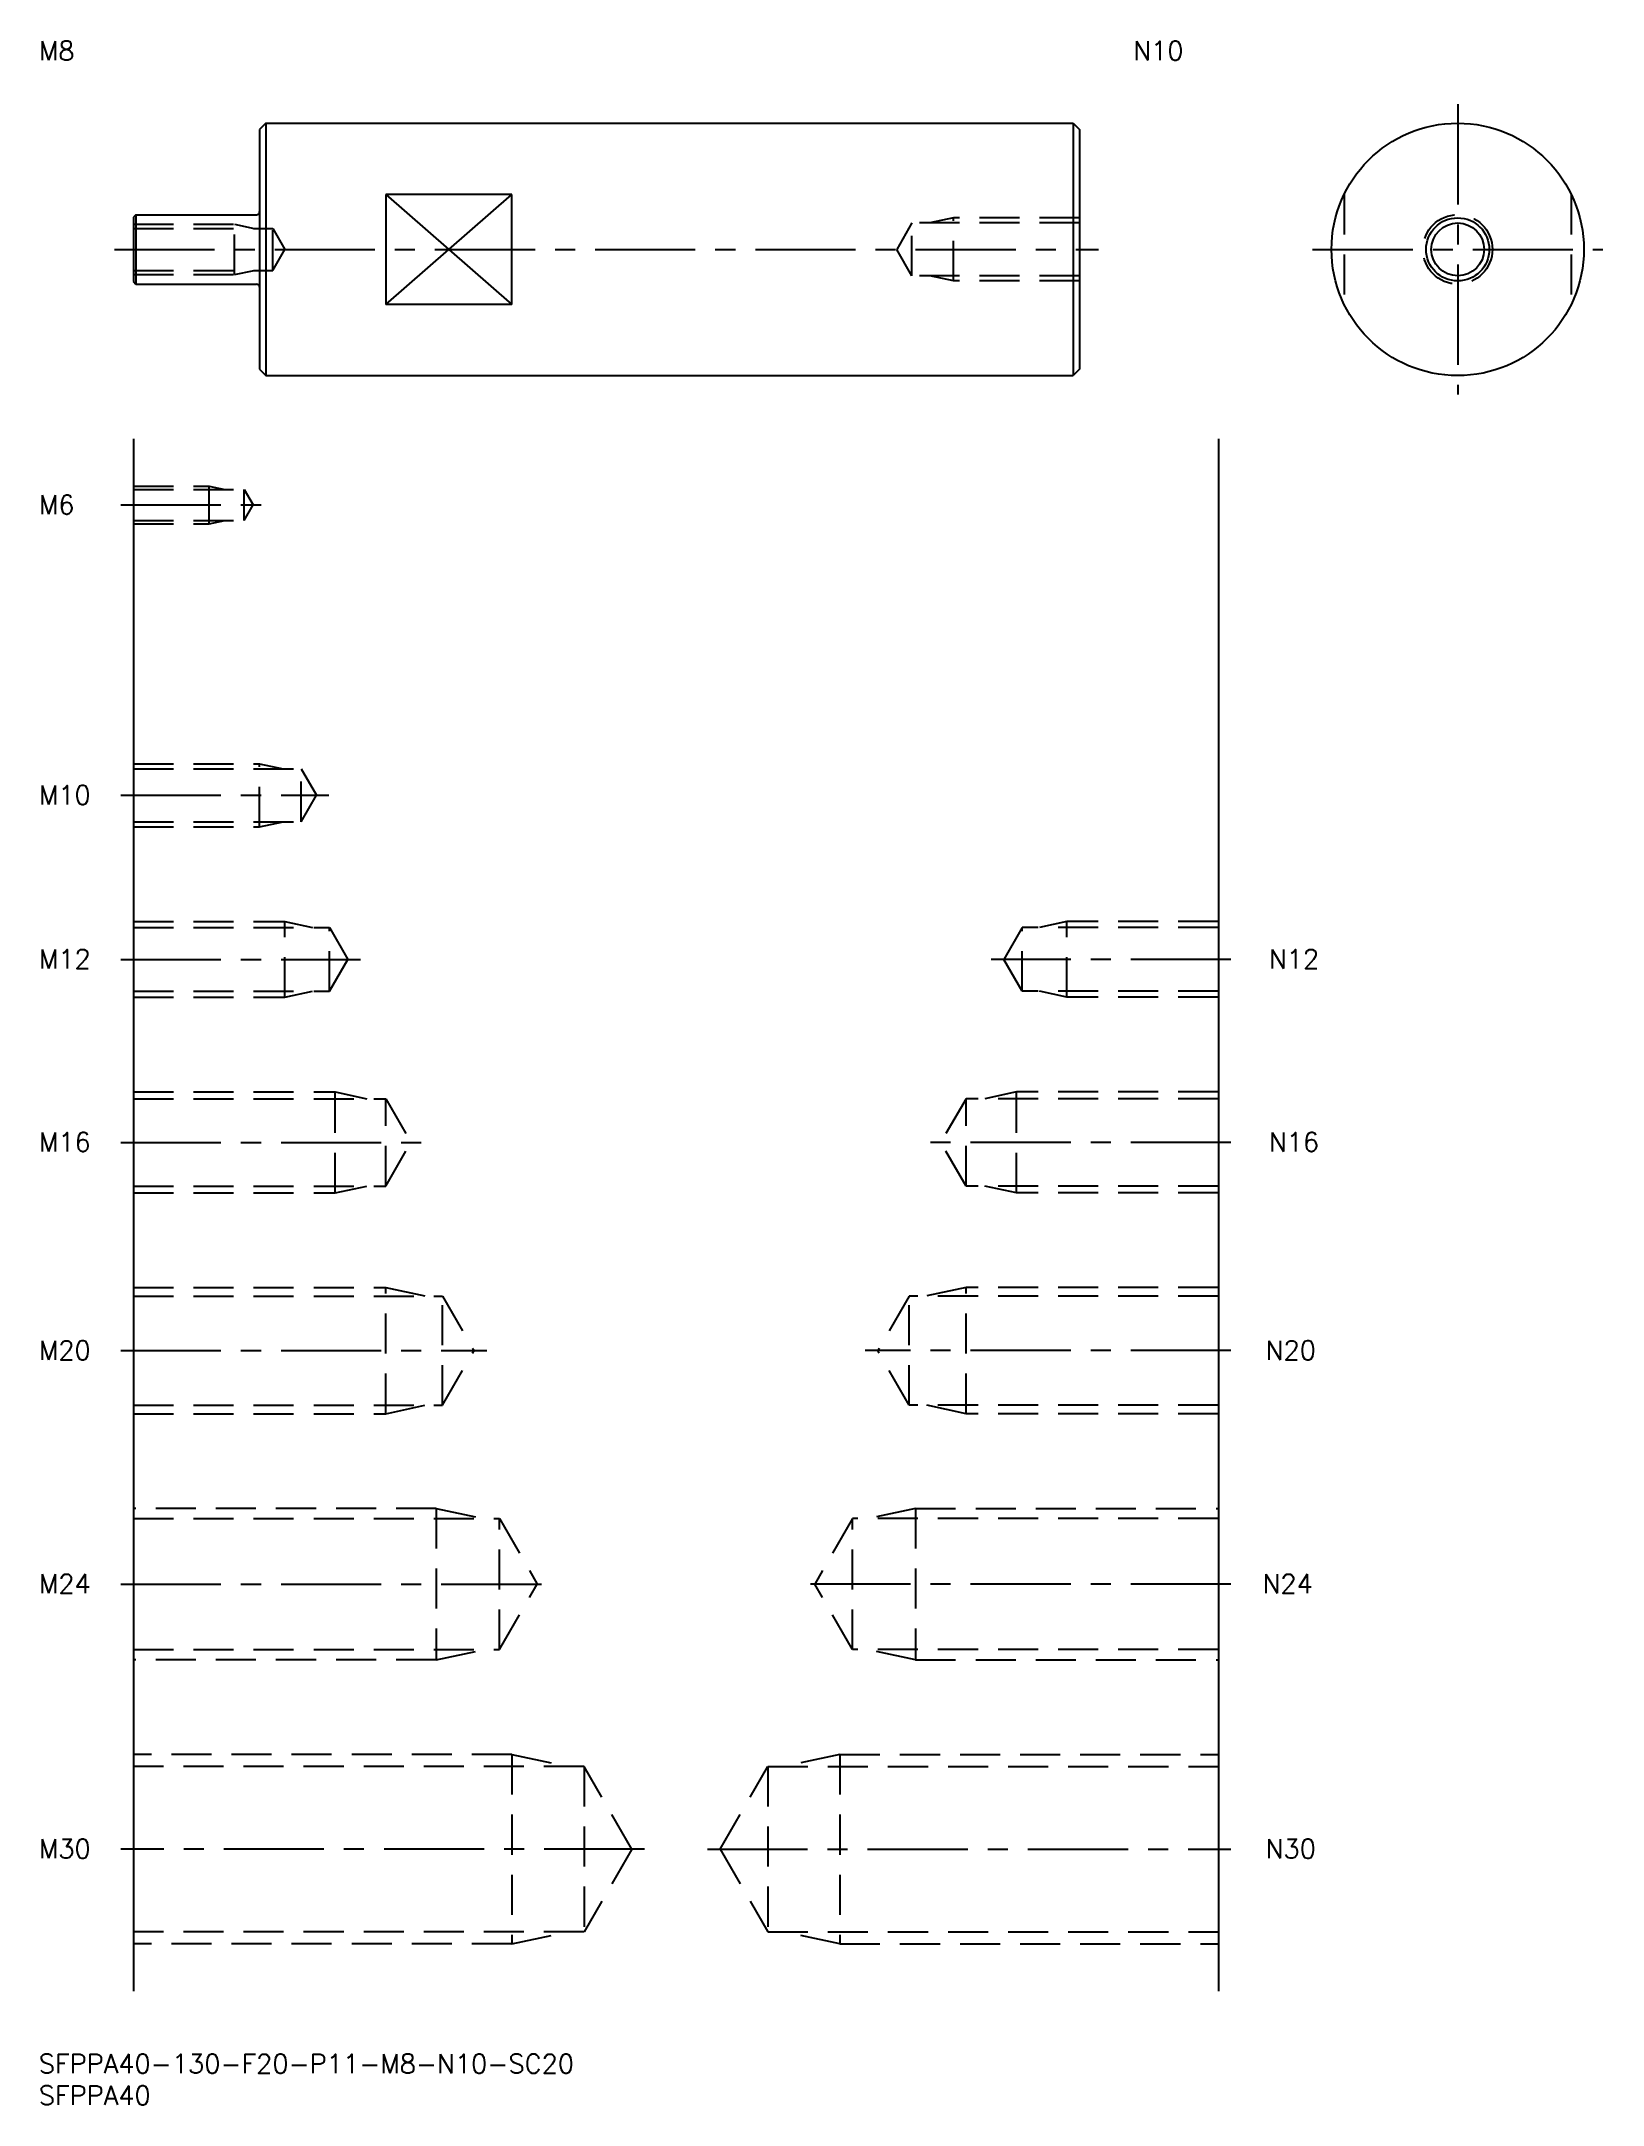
# Model space of a CAD drawing. Extents: x 0 to 248, y -8 to 319.
import ezdxf

# ---------------------------------------------------------------- set-up
doc = ezdxf.new("R2010")
doc.units = 0
doc.header["$LTSCALE"] = 0.5
doc.linetypes.add('CENTER', pattern=[50.8, 31.75, -6.35, 6.35, -6.35])
doc.linetypes.add('DASHED', pattern=[19.05, 12.7, -6.35])
for name, color, linetype in [('MSM_CENTER', 1, 'CENTER'), ('MSM_CONTINUOUS', 7, 'CONTINUOUS'), ('MSM_DASHED', 4, 'DASHED'), ('MSM_NARROW', 5, 'CONTINUOUS'), ('MSM_PART_NUMBER', 7, 'CONTINUOUS')]:
    doc.layers.add(name, color=color, linetype=linetype)
doc.styles.get("Standard").update_dxf_attribs({"font": 'txt.shx', "height": 3, "bigfont": 'bigfont.shx'})

# ---------------------------------------------------------------- blocks, each defined once
blk = doc.blocks.new('*U4')
at = {"layer": 'MSM_PART_NUMBER'}
blk.add_text('SFPPA40-130-F20-P11-M8-N10-SC20', height=3, dxfattribs=at).set_placement((0, -3))
blk = doc.blocks.new('*U5')
at = {"layer": 'MSM_PART_NUMBER'}
blk.add_text('SFPPA40', height=3, dxfattribs=at).set_placement((0, -8))
blk = doc.blocks.new('*U6')
at = {"layer": 'MSM_PART_NUMBER'}
blk.add_text('M30', height=3, dxfattribs=at).set_placement((0, 31.06))
blk = doc.blocks.new('*U7')
at = {"layer": 'MSM_PART_NUMBER'}
blk.add_text('M24', height=3, dxfattribs=at).set_placement((0, 73.06))
blk = doc.blocks.new('*U8')
at = {"layer": 'MSM_PART_NUMBER'}
blk.add_text('M20', height=3, dxfattribs=at).set_placement((0, 110.06))
blk = doc.blocks.new('*U9')
at = {"layer": 'MSM_PART_NUMBER'}
blk.add_text('M16', height=3, dxfattribs=at).set_placement((0, 143.06))
blk = doc.blocks.new('*U10')
at = {"layer": 'MSM_PART_NUMBER'}
blk.add_text('M12', height=3, dxfattribs=at).set_placement((0, 172.06))
blk = doc.blocks.new('*U11')
at = {"layer": 'MSM_PART_NUMBER'}
blk.add_text('M10', height=3, dxfattribs=at).set_placement((0, 198.06))
blk = doc.blocks.new('*U12')
at = {"layer": 'MSM_PART_NUMBER'}
blk.add_text('M8', height=3, dxfattribs=at).set_placement((0, 315.98))
blk = doc.blocks.new('*U13')
at = {"layer": 'MSM_PART_NUMBER'}
blk.add_text('N30', height=3, dxfattribs=at).set_placement((194.5, 31.06))
blk = doc.blocks.new('*U14')
at = {"layer": 'MSM_PART_NUMBER'}
blk.add_text('N24', height=3, dxfattribs=at).set_placement((194, 73.06))
blk = doc.blocks.new('*U15')
at = {"layer": 'MSM_PART_NUMBER'}
blk.add_text('N20', height=3, dxfattribs=at).set_placement((194.5, 110.06))
blk = doc.blocks.new('*U16')
at = {"layer": 'MSM_PART_NUMBER'}
blk.add_text('N16', height=3, dxfattribs=at).set_placement((195, 143.06))
blk = doc.blocks.new('*U17')
at = {"layer": 'MSM_PART_NUMBER'}
blk.add_text('N12', height=3, dxfattribs=at).set_placement((195, 172.06))
blk = doc.blocks.new('*U18')
at = {"layer": 'MSM_PART_NUMBER'}
blk.add_text('N10', height=3, dxfattribs=at).set_placement((173.5, 315.98))
blk = doc.blocks.new('*U19')
at = {"layer": 'MSM_PART_NUMBER'}
blk.add_text('M6', height=3, dxfattribs=at).set_placement((0, 244.06))

msp = doc.modelspace()

# ---------------------------------------------------------------- linework, layer by layer
at = {"layer": 'MSM_CENTER'}
for p, q in [((224.94, 309), (224.94, 263)), ((12, 286), (168, 286)), ((201.94, 286), (247.94, 286)), ((13, 245.5), (36, 245.5)), ((13, 199.5), (46, 199.5)), ((13, 173.5), (51, 173.5)), ((189, 173.5), (151, 173.5)), ((13, 144.5), (61, 144.5)), ((189, 144.5), (141, 144.5)), ((13, 111.5), (71, 111.5)), ((189, 111.5), (131, 111.5)), ((13, 74.5), (81, 74.5)), ((189, 74.5), (121, 74.5)), ((96, 32.5), (13, 32.5)), ((106, 32.5), (189, 32.5))]:
    msp.add_line(p, q, dxfattribs=at)
at = {"layer": 'MSM_CONTINUOUS'}
for p, q in [((36, 306), (35, 305)), ((35, 305), (35, 267)), ((36, 306), (164, 306)), ((36, 306), (36, 266)), ((164, 306), (164, 266)), ((164, 306), (165, 305)), ((165, 305), (165, 267)), ((75, 294.72), (55, 294.72)), ((55, 294.72), (55, 277.28)), ((75, 277.28), (75, 294.72)), ((15.4, 291.5), (15, 291.1)), ((15, 291.1), (15, 280.9)), ((15.4, 291.5), (34.5, 291.5)), ((15.4, 291.5), (15.4, 280.5)), ((15, 280.9), (15.4, 280.5)), ((15.4, 280.5), (34.5, 280.5)), ((75, 277.28), (55, 277.28)), ((35, 267), (36, 266)), ((36, 266), (164, 266)), ((165, 267), (164, 266)), ((15, 256), (15, 10)), ((187, 256), (187, 10))]:
    msp.add_line(p, q, dxfattribs=at)
for radius in [20, 4.19]:
    msp.add_circle((224.94, 286), radius, dxfattribs=at)
for centre, start, end in [((34.5, 292), 270, 0), ((34.5, 280), 0, 90)]:
    msp.add_arc(centre, 0.5, start, end, dxfattribs=at)
at = {"layer": 'MSM_DASHED'}
for p, q in [((206.94, 294.72), (206.94, 277.28)), ((242.94, 294.72), (242.94, 277.28)), ((15, 290), (31, 290)), ((15, 289.32), (37.08, 289.32)), ((31, 282), (31, 290)), ((31, 290), (34.12, 289.32)), ((37.08, 282.68), (37.08, 289.32)), ((37.08, 289.32), (39, 286)), ((138.42, 290.19), (136, 286)), ((138.42, 281.81), (138.42, 290.19)), ((165, 290.19), (138.42, 290.19)), ((145, 291), (141.25, 290.19)), ((145, 281), (145, 291)), ((165, 291), (145, 291)), ((37.08, 282.68), (39, 286)), ((138.42, 281.81), (136, 286)), ((15, 282.68), (37.08, 282.68)), ((15, 282), (31, 282)), ((31, 282), (34.12, 282.68)), ((165, 281.81), (138.42, 281.81)), ((145, 281), (141.25, 281.81)), ((165, 281), (145, 281)), ((15, 248.5), (27, 248.5)), ((15, 247.96), (32.58, 247.96)), ((27, 242.5), (27, 248.5)), ((27, 248.5), (29.5, 247.96)), ((32.58, 243.04), (32.58, 247.96)), ((32.58, 247.96), (34, 245.5)), ((32.58, 243.04), (34, 245.5)), ((15, 243.04), (32.58, 243.04)), ((15, 242.5), (27, 242.5)), ((27, 242.5), (29.5, 243.04)), ((15, 204.5), (35, 204.5)), ((15, 203.69), (41.58, 203.69)), ((35, 194.5), (35, 204.5)), ((35, 204.5), (38.75, 203.69)), ((41.58, 195.31), (41.58, 203.69)), ((41.58, 203.69), (44, 199.5)), ((41.58, 195.31), (44, 199.5)), ((15, 195.31), (41.58, 195.31)), ((15, 194.5), (35, 194.5)), ((35, 194.5), (38.75, 195.31)), ((15, 179.5), (39, 179.5)), ((15, 178.55), (46.08, 178.55)), ((39, 167.5), (39, 179.5)), ((39, 179.5), (43.37, 178.55)), ((46.08, 168.45), (46.08, 178.55)), ((46.08, 178.55), (49, 173.5)), ((155.92, 178.55), (153, 173.5)), ((155.92, 168.45), (155.92, 178.55)), ((187, 178.55), (155.92, 178.55)), ((163, 179.5), (158.62, 178.55)), ((163, 167.5), (163, 179.5)), ((187, 179.5), (163, 179.5)), ((46.08, 168.45), (49, 173.5)), ((155.92, 168.45), (153, 173.5)), ((15, 168.45), (46.08, 168.45)), ((15, 167.5), (39, 167.5)), ((39, 167.5), (43.37, 168.45)), ((187, 168.45), (155.92, 168.45)), ((163, 167.5), (158.62, 168.45)), ((187, 167.5), (163, 167.5)), ((15, 152.5), (47, 152.5)), ((15, 151.42), (55.01, 151.42)), ((47, 136.5), (47, 152.5)), ((47, 152.5), (52, 151.42)), ((55.01, 137.58), (55.01, 151.42)), ((55.01, 151.42), (59, 144.5)), ((146.99, 151.42), (143, 144.5)), ((146.99, 137.58), (146.99, 151.42)), ((187, 151.42), (146.99, 151.42)), ((155, 152.5), (150, 151.42)), ((155, 136.5), (155, 152.5)), ((187, 152.5), (155, 152.5)), ((55.01, 137.58), (59, 144.5)), ((146.99, 137.58), (143, 144.5)), ((15, 137.58), (55.01, 137.58)), ((47, 136.5), (52, 137.58)), ((187, 137.58), (146.99, 137.58)), ((155, 136.5), (150, 137.58)), ((15, 136.5), (47, 136.5)), ((187, 136.5), (155, 136.5)), ((15, 121.5), (55, 121.5)), ((55, 101.5), (55, 121.5)), ((55, 121.5), (61.25, 120.15)), ((147, 121.5), (140.75, 120.15)), ((187, 121.5), (147, 121.5)), ((147, 101.5), (147, 121.5)), ((15, 120.15), (64.01, 120.15)), ((64.01, 120.15), (69, 111.5)), ((64.01, 102.85), (64.01, 120.15)), ((137.99, 120.15), (133, 111.5)), ((187, 120.15), (137.99, 120.15)), ((137.99, 102.85), (137.99, 120.15)), ((64.01, 102.85), (69, 111.5)), ((137.99, 102.85), (133, 111.5)), ((15, 102.85), (64.01, 102.85)), ((15, 101.5), (55, 101.5)), ((55, 101.5), (61.25, 102.85)), ((187, 102.85), (137.99, 102.85)), ((147, 101.5), (140.75, 102.85)), ((187, 101.5), (147, 101.5)), ((63, 86.5), (15, 86.5)), ((63, 86.5), (70.5, 84.88)), ((63, 86.5), (63, 62.5)), ((139, 86.5), (131.5, 84.88)), ((139, 86.5), (187, 86.5)), ((139, 86.5), (139, 62.5)), ((15, 84.88), (73.01, 84.88)), ((73.01, 64.12), (73.01, 84.88)), ((73.01, 84.88), (79, 74.5)), ((128.99, 84.88), (123, 74.5)), ((128.99, 64.12), (128.99, 84.88)), ((187, 84.88), (128.99, 84.88)), ((73.01, 64.12), (79, 74.5)), ((128.99, 64.12), (123, 74.5)), ((15, 64.12), (73.01, 64.12)), ((63, 62.5), (15, 62.5)), ((63, 62.5), (70.5, 64.12)), ((187, 64.12), (128.99, 64.12)), ((139, 62.5), (131.5, 64.12)), ((139, 62.5), (187, 62.5)), ((75, 47.5), (15, 47.5)), ((75, 47.5), (75, 17.5)), ((75, 47.5), (83.75, 45.61)), ((127, 47.5), (118.25, 45.61)), ((127, 47.5), (187, 47.5)), ((127, 47.5), (127, 17.5)), ((86.43, 45.61), (15, 45.61)), ((86.43, 45.61), (86.43, 19.39)), ((94, 32.5), (86.43, 45.61)), ((108, 32.5), (115.57, 45.61)), ((115.57, 45.61), (187, 45.61)), ((115.57, 45.61), (115.57, 19.39)), ((94, 32.5), (86.43, 19.39)), ((108, 32.5), (115.57, 19.39)), ((86.43, 19.39), (15, 19.39)), ((75, 17.5), (15, 17.5)), ((75, 17.5), (83.75, 19.39)), ((115.57, 19.39), (187, 19.39)), ((127, 17.5), (118.25, 19.39)), ((127, 17.5), (187, 17.5))]:
    msp.add_line(p, q, dxfattribs=at)
msp.add_circle((224.94, 286), 5.5, dxfattribs=at)
at = {"layer": 'MSM_NARROW'}
for p, q in [((55, 294.72), (75, 277.28)), ((55, 277.28), (75, 294.72))]:
    msp.add_line(p, q, dxfattribs=at)
msp.add_circle((224.94, 286), 5, dxfattribs=at)

# ---------------------------------------------------------------- block references
at = {"layer": 'MSM_CONTINUOUS'}
for name in ['*U12', '*U18', '*U19', '*U11', '*U10', '*U17', '*U9', '*U16', '*U8', '*U15', '*U7', '*U14', '*U6', '*U13', '*U4', '*U5']:
    msp.add_blockref(name, (0, 0), dxfattribs=at)

doc.saveas('drawing.dxf')
